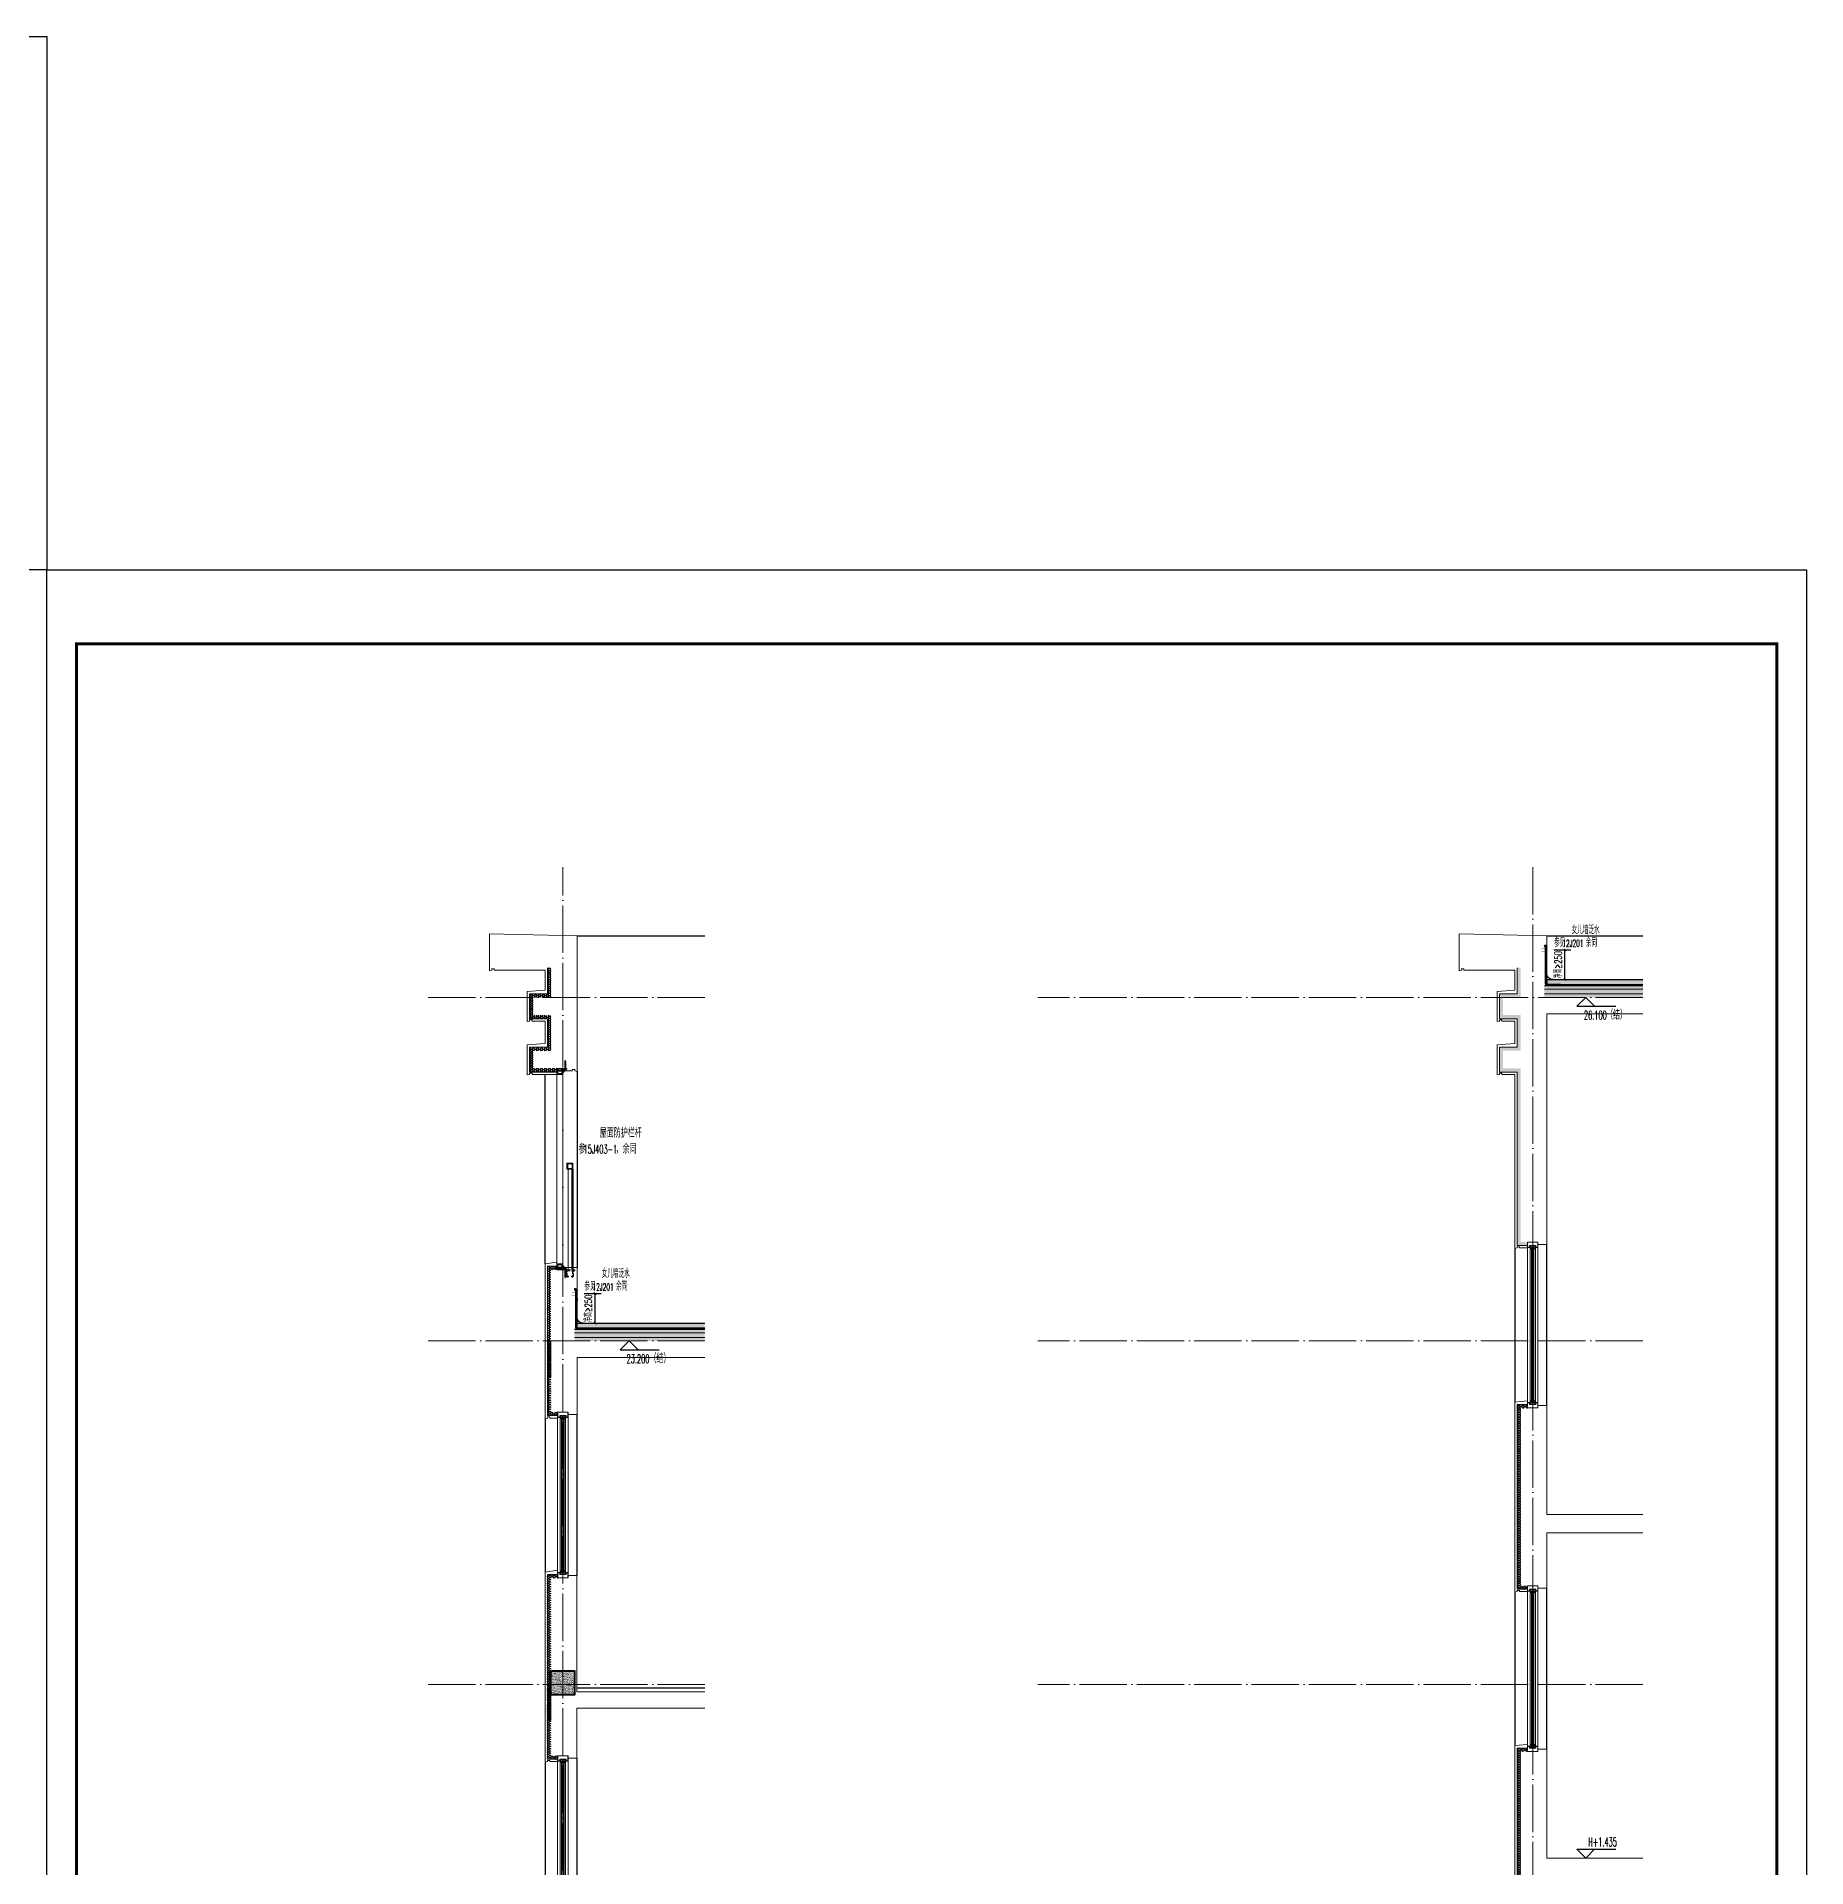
# Model space of a CAD drawing. Extents: x -518115 to 389031, y -209821 to 1628073.
# Drawn here: x 245743 to 260680, y -158385 to -142935 of the extents above; entities that cross this region are included whole.
import ezdxf
from ezdxf.xclip import XClip

# ---------------------------------------------------------------- set-up
doc = ezdxf.new("R2010")
doc.units = 0
doc.header["$LTSCALE"] = 1000
doc.header["$MEASUREMENT"] = 0
doc.header["$XCLIPFRAME"] = 0
doc.linetypes.add('DASH', pattern=[0.35, 0.25, -0.1])
doc.linetypes.add('DOTE', pattern=[2.42, 2, -0.2, 0.02, -0.2])
for name, color, linetype in [('3-屋面构造层', 157, 'Continuous'), ('DIM_ELEV', 3, 'Continuous'), ('DIM_IDEN', 67, 'Continuous'), ('PUB_TEXT', 4, 'Continuous'), ('Stair-栏杆', 142, 'Continuous'), ('SURFACE', 6, 'Continuous'), ('图框', 140, 'Continuous'), ('看线', 251, 'Continuous'), ('立面-看线', 251, 'Continuous')]:
    doc.layers.add(name, color=color, linetype=linetype)
for name, color, linetype, lineweight in [('DOTE', 19, 'DOTE', 9), ('PUB_HATCH', 8, 'Continuous', 9), ('S_WINDOW', 144, 'Continuous', 15), ('WALL', 9, 'Continuous', 40), ('内粉刷', 37, 'Continuous', 9), ('立面-栏杆', 105, 'Continuous', 15), ('立面-百叶', 36, 'Continuous', 9), ('细细', 250, 'Continuous', 0)]:
    doc.layers.add(name, color=color, linetype=linetype, lineweight=lineweight)
doc.layers.add('yichutu', color=7, linetype='Continuous', true_color=0xffffff, plot=False)
doc.styles.add('_TCH_DIM', font='SIMPLEX.shx', dxfattribs={"width": 0.7, "bigfont": 'GBCBIG.shx'})
doc.styles.add('_TCH_DIM_T3', font='SIMPLEX.shx', dxfattribs={"width": 0.494118, "bigfont": 'GBCBIG.shx'})
doc.dimstyles.new('_TCH_ARCH&&20', dxfattribs={"dimtxt": 59.5, "dimasz": 20, "dimexe": 50, "dimexo": 60, "dimgap": 25.25, "dimtad": 1, "dimdec": 0, "dimzin": 0, "dimdsep": 46, "dimtxsty": '_TCH_DIM_T3', "dimblk": 'ARCHTICK', "dimcen": 0.09, "dimclrt": 7, "dimazin": 2, "dimtfac": 1, "dimtdec": 0, "dimtix": 1, "dimtmove": 2, "dimatfit": 3, "dimfxl": 1, "dimtolj": 1, "dimtzin": 0, "dimarcsym": 0})
pattern_1 = [(0, (-811253.24, -385446.952), (16.66875, 9.623705), [11.1125, -22.225]), (120, (-811253.24, -385446.952), (-16.66874801, 9.62370845), [11.1125, -22.225]), (60, (-811253.24, -385446.952), (1.99e-06, 19.24741345), [-22.225, 11.1125])]
pattern_2 = [(315, (-218910.2607, -140541.0897), (-1.767766953, -1.767766953), []), (315, (-218909.0822, -140541.0897), (-1.767766953, -1.767766953), [])]
pattern_3 = [(315, (-218910.2607, -141979.3279), (-1.767766953, -1.767766953), []), (315, (-218909.0822, -141979.3279), (-1.767766953, -1.767766953), [])]

# ---------------------------------------------------------------- blocks, each defined once
blk = doc.blocks.new('GFDDDDRG')
at = {"layer": '图框'}
blk.add_lwpolyline([(923310, -107437), (923310, -159999), (893610, -159999), (893610, -107437)], close=True, dxfattribs=at)
blk.add_lwpolyline([(923310, -107437), (923310, -159999), (893610, -159999), (893610, -107437)], close=True, dxfattribs=at)
at = {"layer": '图框', "const_width": 50}
blk.add_lwpolyline([(894110, -159499), (922810, -159499), (922810, -108687), (894110, -108687)], close=True, dxfattribs=at)
blk = doc.blocks.new('yct-1051-594-26275-14850-25-1002.0')
at = {"layer": 'yichutu', "color": 7, "true_color": 0xffffff}
blk.add_lwpolyline([(0, 0), (0, 14850), (26275, 14850), (26275, 0)], close=True, dxfattribs=at)
blk = doc.blocks.new('A$C47771182')
at = {"layer": '立面-看线'}
h = blk.add_hatch(dxfattribs=at)
h.set_pattern_fill('HONEY', color=256, scale=7)
h.set_pattern_definition(pattern_1)
h.paths.add_polyline_path([(30, 0), (0, 0), (0, 900), (-55, 900), (-55, 930), (30, 930)])
h = blk.add_hatch(dxfattribs=at)
h.set_pattern_fill('HONEY', color=256, scale=7)
h.set_pattern_definition(pattern_1)
h.paths.add_polyline_path([(30, 0), (0, 0), (0, -600), (-55, -600), (-55, -630), (30, -630)])
blk = doc.blocks.new('zrszerf')
at = {"layer": '细细'}
h = blk.add_hatch(dxfattribs=at)
h.set_pattern_fill('金属', color=256, style=0)
h.set_pattern_definition(pattern_2)
h.paths.add_polyline_path([(257695, 608543), (257715, 608543), (257715, 608557), (257765, 608557), (257765, 608543), (257785, 608543), (257785, 608588), (257695, 608588)])
h.paths.add_polyline_path([(257713, 608559), (257713, 608545), (257697, 608545), (257697, 608586), (257783, 608586), (257783, 608545), (257767, 608545), (257767, 608559)], flags=16)
h = blk.add_hatch(dxfattribs=at)
h.set_pattern_fill('金属', color=256, style=0)
h.set_pattern_definition(pattern_2)
h.paths.add_polyline_path([(257762, 608555), (257762, 608530), (257750, 608530), (257750, 608540), (257729, 608540), (257729, 608530), (257717, 608530), (257717, 608555)])
h.paths.add_polyline_path([(257719, 608553), (257719, 608532), (257727, 608532), (257727, 608542), (257752, 608542), (257752, 608532), (257760, 608532), (257760, 608553)], flags=16)
h = blk.add_hatch(color=256, dxfattribs=at)
edge = h.paths.add_edge_path()
edge.add_line((257735, 608540), (257735, 608528))
edge.add_arc((257740, 608520), 9.44, 61.5175, 118.4825, ccw=False)
edge.add_line((257744, 608528), (257744, 608540))
edge.add_arc((257740, 608548), 9.44, 241.5175, 298.4825, ccw=False)
h = blk.add_hatch(dxfattribs=at)
h.set_pattern_fill('金属', color=256, style=0)
h.set_pattern_definition(pattern_3)
h.paths.add_polyline_path([(257695, 607233), (257715, 607233), (257715, 607220), (257765, 607220), (257765, 607233), (257785, 607233), (257785, 607188), (257695, 607188)])
h.paths.add_polyline_path([(257713, 607218), (257713, 607231), (257697, 607231), (257697, 607190), (257783, 607190), (257783, 607231), (257767, 607231), (257767, 607218)], flags=16)
h = blk.add_hatch(dxfattribs=at)
h.set_pattern_fill('金属', color=256, style=0)
h.set_pattern_definition(pattern_3)
h.paths.add_polyline_path([(257762, 607222), (257762, 607247), (257750, 607247), (257750, 607237), (257729, 607237), (257729, 607247), (257717, 607247), (257717, 607222)])
h.paths.add_polyline_path([(257719, 607224), (257719, 607245), (257727, 607245), (257727, 607235), (257752, 607235), (257752, 607245), (257760, 607245), (257760, 607224)], flags=16)
h = blk.add_hatch(color=256, dxfattribs=at)
edge = h.paths.add_edge_path()
edge.add_line((257735, 607237), (257735, 607249))
edge.add_arc((257740, 607257), 9.44, 241.5175, 298.4825)
edge.add_line((257744, 607249), (257744, 607237))
edge.add_arc((257740, 607229), 9.44, 61.5175, 118.4825)
at = {"layer": 'S_WINDOW'}
for p, q in [((257695, 607233), (257695, 608543)), ((257717, 607247), (257717, 608530)), ((257762, 607247), (257762, 608530)), ((257785, 607233), (257785, 608543))]:
    blk.add_line(p, q, dxfattribs=at)
for points in [[(257785, 608588), (257785, 608543), (257765, 608543), (257765, 608557), (257715, 608557), (257715, 608543), (257695, 608543), (257695, 608588)], [(257783, 608586), (257783, 608545), (257767, 608545), (257767, 608559), (257713, 608559), (257713, 608545), (257697, 608545), (257697, 608586)], [(257762, 608555), (257762, 608530), (257750, 608530), (257750, 608540), (257729, 608540), (257729, 608530), (257717, 608530), (257717, 608555)], [(257760, 608553), (257760, 608532), (257752, 608532), (257752, 608542), (257727, 608542), (257727, 608532), (257719, 608532), (257719, 608553)], [(257785, 607188), (257785, 607233), (257765, 607233), (257765, 607220), (257715, 607220), (257715, 607233), (257695, 607233), (257695, 607188)], [(257783, 607190), (257783, 607231), (257767, 607231), (257767, 607218), (257713, 607218), (257713, 607231), (257697, 607231), (257697, 607190)], [(257762, 607222), (257762, 607247), (257750, 607247), (257750, 607237), (257729, 607237), (257729, 607247), (257717, 607247), (257717, 607222)], [(257760, 607224), (257760, 607245), (257752, 607245), (257752, 607235), (257727, 607235), (257727, 607245), (257719, 607245), (257719, 607224)]]:
    blk.add_lwpolyline(points, close=True, dxfattribs=at)
at = {"layer": '细细'}
for points in [[(257729, 608530), (257729, 607247)], [(257735, 607249), (257735, 608540)], [(257744, 607249), (257744, 608540)], [(257750, 608530), (257750, 607247)]]:
    blk.add_lwpolyline(points, dxfattribs=at)
for points in [[(257735, 608540), (257735, 608528, -0.253805), (257744, 608528), (257744, 608540, -0.253805)], [(257735, 607237), (257735, 607249, 0.253805), (257744, 607249), (257744, 607237, 0.253805)]]:
    blk.add_lwpolyline(points, format="xyb", close=True, dxfattribs=at)
blk = doc.blocks.new('GDGDGRDDSF')
at = {"layer": '立面-看线'}
h = blk.add_hatch(dxfattribs=at)
h.set_pattern_fill('碎沙', color=256, scale=4)
h.set_pattern_definition([(37.5, (148811.253, -502733.035), (-0.32000626, 9.78826475), [0, -7.7216, 0, -8.636, 0, -8.255]), (7.5, (148811.253, -502733.035), (8.99046566, 14.33650201), [0, -4.1656, 0, -6.9596, 0, -2.667]), (327.5, (148805.004, -502733.035), (15.819847405, 0.02874369), [0, -2.54, 0, -9.144, 0, -11.938]), (317.5, (148805.004, -502733.035), (15.27112905, 4.45858647), [0, -1.27, 0, -5.9944, 0, -6.858])])
h.paths.add_polyline_path([(949864, -117371), (950064, -117371), (950064, -117171), (949864, -117171)])
at = {"layer": 'PUB_HATCH', "color": 215, "true_color": 0xa953a0}
blk.add_lwpolyline([(949919, -117916), (949834, -117916), (949834, -116356), (949919, -116356)], dxfattribs=at)
at = {"layer": 'WALL'}
blk.add_lwpolyline([(949864, -117171), (950064, -117171), (950064, -117371), (949864, -117371)], close=True, dxfattribs=at)
at = {"layer": '内粉刷'}
blk.add_line((949814, -117286), (949814, -117936), dxfattribs=at)
for points in [[(949814, -117286), (949814, -116336), (949919, -116321)], [(950009, -116366), (950084, -116366), (950084, -117346)], [(951163, -117346), (950084, -117346)], [(950009, -117906), (950084, -117906), (950084, -117486), (951163, -117486)], [(949854, -117936), (949854, -117926), (949834, -117926), (949834, -117936), (949814, -117941), (949814, -117936)], [(949854, -117936), (949919, -117936)]]:
    blk.add_lwpolyline(points, dxfattribs=at)
at = {"layer": '看线'}
for p, q in [((949814, -115036), (949814, -116336)), ((950084, -115006), (950084, -116366))]:
    blk.add_line(p, q, dxfattribs=at)
at = {"layer": '看线', "color": 32}
blk.add_lwpolyline([(951163, -117316), (950084, -117316)], dxfattribs=at)
blk.add_blockref('zrszerf', (692225, -723574))
at = {"xscale": -1}
blk.add_blockref('A$C47771182', (949864, -117286), dxfattribs=at)
blk = doc.blocks.new('_ArchTick')
at = {"color": 0, "linetype": 'ByBlock', "const_width": 0.4}
blk.add_lwpolyline([(-0.5, -0.5), (0.5, 0.5)], dxfattribs=at)
blk = doc.blocks.new('*D340')
at = {"layer": 'Defpoints', "color": 0, "transparency": 16777216}
for p in [(250305, -153543), (250457, -153543), (250305, -153793)]:
    blk.add_point(p, dxfattribs=at)
at = {"layer": 'DIM_IDEN', "color": 0, "lineweight": -2, "transparency": 16777216}
for p, q in [((250365, -153543), (250507, -153543)), ((250457, -153793), (250457, -153543)), ((250365, -153793), (250507, -153793))]:
    blk.add_line(p, q, dxfattribs=at)
at = {"layer": 'DIM_IDEN', "color": 0, "lineweight": -2, "transparency": 16777216, "xscale": 20, "yscale": 20, "zscale": 20}
for p, rotation in [((250457, -153543), 90), ((250457, -153793), 270)]:
    blk.add_blockref('_ArchTick', p, dxfattribs=dict(at, rotation=rotation))
at = {"layer": 'DIM_IDEN', "color": 7, "transparency": 16777216, "insert": (250400, -153668), "char_height": 59.5, "attachment_point": 5, "rotation": 90, "style": '_TCH_DIM_T3'}
blk.add_mtext('\\A1;{\\W0.70588;净高≥250}', dxfattribs=at)
blk = doc.blocks.new('A$C40486AD2')
at = {"layer": 'PUB_TEXT', "style": '_TCH_DIM'}
for s, height, width, p in [('女儿墙泛水', 67.5, 0.7, (255, 115)), ('参见', 67.5, 0.7, (108, 8)), ('12J201', 59.5, 0.494118, (177, 8)), ('，余同', 67.5, 0.7, (328, 8))]:
    blk.add_text(s, height=height, dxfattribs=dict(at, width=width)).set_placement(p)
blk = doc.blocks.new('FGHFG4334GDFGDFFGGGGGGDFG4G')
at = {"layer": 'SURFACE', "const_width": 2.25}
for points in [[(47, 0), (0, 0)], [(47, -28), (0, -28)]]:
    blk.add_lwpolyline(points, dxfattribs=at)
at = {"layer": 'SURFACE', "const_width": 1.5}
blk.add_lwpolyline([(47, 17, -1), (47, 5), (47, -7, -1), (47, -19), (47, -37), (53, -48), (53, -73)], format="xyb", dxfattribs=at)
blk = doc.blocks.new('FGDGDGD')
at = {"layer": '3-屋面构造层'}
h = blk.add_hatch(dxfattribs=at)
h.set_pattern_fill('隔热材料01', color=256, scale=7.692308, style=0)
h.set_pattern_definition([(270, (9.5186, 433.228), (3.846153863, -7e-16), [0.385980771, -3.460173092]), (270, (6.637, 433.228), (3.846153863, -7e-16), [0.385980771, -3.460173092]), (90, (8.5996, 430.618), (-3.846153863, 2e-16), [0.385980771, -3.460173092]), (90, (7.556, 430.618), (-3.846153863, 2e-16), [0.385980771, -3.460173092]), (180, (10.002, 430), (-5e-16, -3.846153863), [3.848019248, 0.001865385]), (135, (8.9282, 430.193), (2e-16, 3.846144175), [0.328307694, -5.110980792]), (116.56505, (12.5422, 430.4251), (8.6793e-06, 3.8461487416), [0.215769232, -8.384500037]), (116.56505, (8.696, 430.4251), (8.6793e-06, 3.8461487416), [0.215769232, -8.384500037]), (153.43495, (13.1603, 430), (-8.679e-06, 3.846148742), [0.431538463, -8.168730805]), (153.43495, (9.3142, 430), (-8.679e-06, 3.846148742), [0.431538463, -8.168730805]), (63.43495, (12.4457, 431.0041), (-8.6793e-06, 3.8461487416), [2.054923086, -6.545346183]), (63.43495, (8.5996, 431.0041), (-8.6793e-06, 3.8461487416), [2.054923086, -6.545346183]), (116.56505, (13.3647, 433.228), (8.6793e-06, 3.8461487416), [0.215769232, -8.384500037]), (116.56505, (9.5186, 433.228), (8.6793e-06, 3.8461487416), [0.215769232, -8.384500037]), (135, (9.422, 433.421), (2e-16, 3.846144175), [0.328307694, -5.110980792]), (153.43495, (13.036, 433.6532), (-8.679e-06, 3.846148742), [0.431538463, -8.168730805]), (153.43495, (9.19, 433.6532), (-8.679e-06, 3.846148742), [0.431538463, -8.168730805]), (45, (6.7336, 433.421), (2e-16, 3.846144175), [0.328307694, -5.110980792]), (63.43495, (10.4833, 433.228), (-8.6793e-06, 3.8461487416), [0.215769232, -8.384500037]), (63.43495, (6.6371, 433.228), (-8.6793e-06, 3.8461487416), [0.215769232, -8.384500037]), (26.56505, (10.812, 433.6532), (8.679e-06, 3.846148742), [0.431538463, -8.168730805]), (26.56505, (6.9658, 433.6532), (8.679e-06, 3.846148742), [0.431538463, -8.168730805]), (116.56505, (11.4023, 431.0041), (8.6793e-06, 3.8461487416), [2.054923086, -6.545346183]), (116.56505, (7.5561, 431.0041), (8.6793e-06, 3.8461487416), [2.054923086, -6.545346183]), (45, (7.2275, 430.193), (2e-16, 3.846144175), [0.328307694, -5.110980792]), (63.43495, (11.3058, 430.4251), (-8.6793e-06, 3.8461487416), [0.215769232, -8.384500037]), (63.43495, (7.4596, 430.4251), (-8.6793e-06, 3.8461487416), [0.215769232, -8.384500037]), (26.56505, (10.6877, 430), (8.679e-06, 3.846148742), [0.431538463, -8.168730805]), (26.56505, (6.8415, 430), (8.679e-06, 3.846148742), [0.431538463, -8.168730805])])
edge = h.paths.add_edge_path()
edge.add_arc((682181, 585366), 9.23, 450, 540, ccw=False)
edge.add_line((682181, 585375), (682192, 585375))
edge.add_line((682192, 585375), (682192, 585366))
edge.add_line((682192, 585366), (682172, 585366))
h = blk.add_hatch(dxfattribs=at)
h.set_pattern_fill('混凝土', color=256, scale=5, angle=-1.1458, style=0)
h.set_pattern_definition([(48.854237, (-82751.966, -43707.863), (35.7930991, -3.8540962), [3.75, -41.25]), (353.854237, (-82751.966, -43707.863), (-6.1841378, 37.7408106), [3, -33]), (99.305637, (-82748.983, -43708.185), (29.6089874, 33.886691), [3.1870095, -35.0571056]), (45.038437, (-82751.766, -43697.865), (53.1858973, -9.3413237), [5.625, -61.875]), (95.489837, (-82747.334, -43698.644), (47.6977146, 47.7616795), [4.7805144, -52.58565]), (350.038437, (-82751.766, -43697.865), (47.6976773, 47.7617167), [4.5, -49.5]), (19.854237, (-82746.817, -43700.465), (29.4368469, -20.7237073), [3.75, -41.25]), (324.854237, (-82746.817, -43700.465), (12.8883392, 36.0069862), [3, -33]), (70.305637, (-82744.364, -43702.192), (42.3251977, 15.2832459), [3.1870095, -35.0571056]), (36.3542372, (-82751.966, -43707.863), (0.9406985, 16.62920733), [0, -32.6, 0, -33.5, 0, -33.125]), (6.3542372, (-82751.966, -43707.863), (13.54517982, 19.45362572), [0, -19.1, 0, -31.85, 0, -12.625]), (326.3542372, (-82763.114, -43707.64), (26.66323482, -1.66123381), [0, -12.5, 0, -39, 0, -51.75]), (316.3542372, (-82768.113, -43707.54), (29.2535633, 4.4211788), [0, -16.25, 0, -25.9, 0, -36.75])])
h.paths.add_polyline_path([(674875, 585046), (674875, 585086), (682172, 585086), (682172, 585046)])
h = blk.add_hatch(dxfattribs=at)
h.set_pattern_fill('焦渣矿渣', color=256, scale=4, angle=-1.1458, style=0)
h.set_pattern_definition([(358.8542372, (-82751.966, -43697.863), (8.27546507, 13.69326162), [1.6, -14.4]), (298.8542372, (-82751.966, -43697.863), (15.99644496, -0.32013217), [1.6, -14.4]), (238.8542372, (-82750.366, -43697.895), (7.72097989, -14.0133938), [1.6, -14.4]), (268.8542372, (-82745.567, -43697.991), (15.83683295, -8.3183365), [2.4, -11.456]), (268.8542372, (-82743.967, -43698.023), (15.83683295, -8.3183365), [2.4, -11.456]), (268.8542372, (-82742.368, -43698.055), (15.83683295, -8.3183365), [2.4, -11.456])])
h.paths.add_polyline_path([(674875, 585006), (674875, 585036), (682192, 585036), (682192, 585006)])
h = blk.add_hatch(dxfattribs=at)
h.set_pattern_fill('加气混凝土', color=256, scale=5, style=0)
h.set_pattern_definition([(0, (-82734.266, -43726.163), (30, 60), [0, -60]), (0, (-82769.366, -43734.263), (30, 60), [0, -60]), (0, (-82749.866, -43734.863), (30, 60), [0, -60]), (0, (-82728.566, -43717.163), (30, 60), [0, -60]), (0, (-82753.466, -43737.863), (30, 60), [0, -60]), (0, (-82722.566, -43679.363), (30, 60), [0, -60]), (0, (-82740.866, -43684.163), (30, 60), [0, -60]), (0, (-82731.266, -43691.663), (30, 60), [0, -60]), (0, (-82780.166, -43692.863), (30, 60), [0, -60]), (0, (-82750.766, -43695.563), (30, 60), [0, -60]), (0, (-82762.166, -43710.863), (30, 60), [0, -60]), (0, (-82761.566, -43733.363), (30, 60), [0, -60]), (0, (-82739.066, -43735.763), (30, 60), [0, -60]), (0, (-82722.566, -43709.363), (30, 60), [0, -60]), (0, (-82778.666, -43718.663), (30, 60), [0, -60]), (0, (-82773.566, -43708.463), (30, 60), [0, -60]), (0, (-82750.166, -43712.663), (30, 60), [0, -60]), (0, (-82758.566, -43721.363), (30, 60), [0, -60]), (0, (-82763.366, -43701.563), (30, 60), [0, -60]), (0, (-82755.866, -43679.063), (30, 60), [0, -60]), (0, (-82776.266, -43731.263), (30, 60), [0, -60]), (0, (-82743.266, -43691.363), (30, 60), [0, -60]), (0, (-82771.166, -43690.463), (30, 60), [0, -60]), (0, (-82775.966, -43682.663), (30, 60), [0, -60]), (130.601294, (-82726.2516, -43698.149), (-149.999998343, 180.000000787), [2.6341554, -1103.7111]), (18.4349488, (-82730.537, -43697.006), (149.99999945, 59.99999956), [2.710524, -376.76279]), (90, (-82730.537, -43699.578), (30, 60), [2.5714284, -117.428565]), (161.565051, (-82727.966, -43700.435), (-150.000000755, 59.99999553), [2.710524, -376.76279]), (53.1301023, (-82727.966, -43700.435), (30.00000006, 59.99999997), [2.857143, -297.14285]), (135, (-82725.68, -43731.006), (-30.00000363, 59.99999594), [2.424366, -167.28126]), (45, (-82729.109, -43731.006), (29.9999998, 59.99999976), [2.424366, -167.28126]), (135, (-82727.394, -43732.72), (-30.00000363, 59.99999594), [2.424366, -167.28126]), (45, (-82727.394, -43732.72), (29.9999998, 59.99999976), [2.424366, -167.28126]), (116.565051, (-82754.537, -43690.72), (-5.2e-06, 119.9999967), [3.1943826, -63.88765]), (180, (-82755.966, -43687.863), (-30, 60), [3.4285716, -56.571425]), (63.434949, (-82760.823, -43690.72), (3e-07, 119.9999994), [3.1943826, -63.88765]), (116.565051, (-82759.394, -43693.58), (-5.2e-06, 119.9999967), [3.1943826, -63.88765]), (0, (-82759.394, -43693.58), (30, 60), [3.4285716, -56.571425]), (63.434949, (-82755.966, -43693.58), (3e-07, 119.9999994), [3.1943826, -63.88765]), (107.102728, (-82731.9658, -43711.0063), (-89.999996559, 300.000000484), [3.8861346, -1628.29025]), (143.972626, (-82733.1087, -43707.292), (-569.999992774, 419.999999525), [3.8861346, -812.202]), (180, (-82736.25, -43705.006), (-30, 60), [3.7142856, -56.28571]), (36.0273733, (-82743.1087, -43707.292), (569.999995788, 419.999995472), [3.8861346, -812.202]), (71.5650511, (-82744.252, -43710.721), (90.00000046, 299.99999948), [3.6140316, -375.85928]), (107.102728, (-82743.1087, -43714.4348), (-89.999996559, 300.000000484), [3.8861346, -1628.29025]), (143.972626, (-82739.966, -43716.7206), (-569.999992774, 419.999999525), [3.8861346, -812.202]), (0, (-82739.966, -43716.72), (30, 60), [3.7142856, -56.28571]), (36.0273733, (-82736.2516, -43716.7206), (569.999995788, 419.999995472), [3.8861346, -812.202]), (71.5650511, (-82733.109, -43714.435), (90.00000046, 299.99999948), [3.6140316, -375.85928]), (150.255118, (-82731.3944, -43683.006), (-90.000000213, 59.999999257), [2.303502, -481.43196]), (90, (-82733.394, -43684.15), (30, 60), [2.2857144, -117.714275]), (29.7448813, (-82733.3944, -43684.149), (90.000000053, 59.99999972), [2.303502, -481.43196]), (116.565051, (-82745.394, -43725.58), (-5.2e-06, 119.9999967), [3.1943826, -63.88765]), (168.690067, (-82746.823, -43722.7206), (-270.0000002, 59.999998494), [2.9137254, -608.96855]), (41.1859251, (-82751.9658, -43724.149), (749.999995456, 659.999994229), [3.0371844, -1272.5802]), (90, (-82751.966, -43727.006), (30, 60), [2.857143, -117.14285]), (138.814074, (-82749.68, -43729.0063), (-749.999986669, 660.000004204), [3.0371844, -1272.5802]), (16.6992442, (-82749.68, -43729.0063), (989.999992552, 299.999996858), [2.982945, -1249.85375]), (60.9453959, (-82746.823, -43728.149), (29.99999992, 59.999999469), [2.9416086, -1232.53395]), (109.983106, (-82770.5373, -43700.4348), (-150.000000565, 419.9999988885), [3.3442002, -1401.21975]), (155.556045, (-82771.68, -43697.292), (-390.0000014866, 179.99999626), [3.4522986, -1446.51315]), (24.4439547, (-82777.9658, -43697.292), (390.0000001945, 179.999999134), [3.4522986, -1446.51315]), (70.0168934, (-82779.1087, -43700.4348), (150.000000452, 419.999998958), [3.3442002, -1401.21975]), (109.983106, (-82777.9658, -43703.5777), (-150.000000565, 419.9999988885), [3.3442002, -1401.21975]), (160.016893, (-82774.823, -43704.7206), (-150.000000088, 59.999997267), [3.3442002, -698.93775]), (19.9831065, (-82774.823, -43704.7206), (149.999999176, 59.999999905), [3.3442002, -698.93775]), (70.0168934, (-82771.68, -43703.5777), (150.000000452, 419.999998958), [3.3442002, -1401.21975]), (122.005383, (-82748.2516, -43705.8634), (-30.000004026, 59.999996937), [2.6954232, -563.3434]), (18.4349488, (-82752.252, -43704.435), (149.99999945, 59.99999956), [2.710524, -376.76279]), (90, (-82752.252, -43707.006), (30, 60), [2.5714284, -117.428565]), (161.565051, (-82749.68, -43707.863), (-150.000000755, 59.99999553), [2.710524, -376.76279]), (54.4623222, (-82749.68, -43707.8634), (209.999999696, 299.99999955), [2.457807, -1029.82115]), (116.565051, (-82765.68, -43720.435), (-5.2e-06, 119.9999967), [3.1943826, -63.88765]), (180, (-82767.11, -43717.58), (-30, 60), [3.142857, -56.85714]), (59.0362434, (-82771.966, -43720.435), (30.000000098, 59.99999971), [3.3319728, -696.3822]), (120.963756, (-82770.2516, -43723.292), (-30.0000041, 59.999997245), [3.3319728, -696.3822]), (0, (-82770.25, -43723.29), (30, 60), [3.142857, -56.85714]), (63.434949, (-82767.11, -43723.29), (3e-07, 119.9999994), [3.1943826, -63.88765])])
h.paths.add_polyline_path([(682192, 584936), (674875, 584936), (674875, 584966), (682192, 584966)])
h = blk.add_hatch(dxfattribs=at)
h.set_pattern_fill('隔热材料03', color=256, scale=12.5, style=0)
h.set_pattern_definition([(113.578, (-500407.8114, 374696.8656), (-0.0086926214, 6.2699620763), [1.075, -0.5693125, 2.8375, -0.5693125, 1.075, -0.6825]), (66.42, (-500406.1744, 374696.8656), (2.727787851, 6.0425e-05), [1.075, -0.5693125, 2.840375, -0.5693125, 1.075, -0.6825]), (180, (-500406.1744, 374696.8656), (0, 6.25), [1.636625, -1.0910625]), (180, (-500407.538, 374702.4906), (0, 6.25), [1.636625, -1.0910625]), (90, (-500405.7427, 374697.8548), (2.72775, 2e-16), [0.52175, -5.72825]), (90, (-500407.1066, 374700.9798), (2.72775, 2e-16), [0.52175, -5.72825]), (90, (-500408.2427, 374697.8548), (2.72775, 2e-16), [0.52175, -5.72825]), (90, (-500409.6066, 374700.9798), (2.72775, 2e-16), [0.52175, -5.72825])])
edge = h.paths.add_edge_path()
edge.add_line((682178, 585086), (682178, 585050))
edge.add_arc((682172, 585050), 6.25, 270, 360, ccw=False)
edge.add_line((682172, 585044), (682172, 585086))
edge.add_line((682172, 585086), (682178, 585086))
at = {"layer": '立面-看线'}
h = blk.add_hatch(dxfattribs=at)
h.set_pattern_fill('HONEY', color=256, scale=7)
h.set_pattern_definition([(0, (-799653.24, -415240.13), (16.66875, 9.623705), [11.1125, -22.225]), (120, (-799653.24, -415240.13), (-16.66874801, 9.62370845), [11.1125, -22.225]), (60, (-799653.24, -415240.13), (1.99e-06, 19.24741345), [-22.225, 11.1125])])
h.paths.add_polyline_path([(682192, 584966), (674875, 584966), (674875, 585006), (682192, 585006)])
at = {"layer": '3-屋面构造层'}
for p, q in [((682178, 585086), (674875, 585086)), ((682172, 585046), (674875, 585046)), ((682192, 585036), (674875, 585036)), ((682172, 585086), (682172, 585044))]:
    blk.add_line(p, q, dxfattribs=at)
at = {"layer": '3-屋面构造层', "color": 251, "linetype": 'DASH', "ltscale": 0.05, "true_color": 0x636466, "const_width": 2.5}
for points in [[(682057, 585043), (682172, 585043, 0.414214), (682179, 585050), (682179, 585366)], [(682057, 585039), (682172, 585039, 0.414214), (682183, 585050), (682183, 585366)]]:
    blk.add_lwpolyline(points, format="xyb", dxfattribs=at)
at = {"layer": '3-屋面构造层', "color": 251, "true_color": 0x636466}
for points in [[(682057, 585041), (682172, 585041, 0.414214), (682180, 585050), (682180, 585366)], [(682057, 585044), (682172, 585044, 0.414214), (682178, 585050), (682178, 585366)], [(682057, 585040), (682172, 585040, 0.414214), (682182, 585050), (682182, 585366), (682184, 585366), (682184, 585050, -0.414214), (682172, 585038), (682057, 585038)]]:
    blk.add_lwpolyline(points, format="xyb", dxfattribs=at)
at = {"layer": '3-屋面构造层', "ltscale": 0.8}
blk.add_lwpolyline([(682172, 585366, -0.414214), (682181, 585375), (682192, 585375), (682192, 585366), (682172, 585366)], format="xyb", dxfattribs=at)
at = {"layer": '3-屋面构造层', "color": 251, "linetype": 'DASH', "ltscale": 0.05, "true_color": 0x636466, "const_width": 2.5}
for points in [[(682043, 585039), (674875, 585039)], [(682057, 585043), (682043, 585039)]]:
    blk.add_lwpolyline(points, dxfattribs=at)
at = {"layer": '3-屋面构造层', "color": 251, "true_color": 0x636466}
for points in [[(682043, 585040), (674875, 585040)], [(674875, 585038), (682043, 585038)], [(682056, 585044), (682042, 585040)], [(682043, 585038), (682057, 585042)]]:
    blk.add_lwpolyline(points, dxfattribs=at)
at = {"layer": '3-屋面构造层'}
blk.add_arc((682122, 585136), 50, 270, 360, dxfattribs=at)
at = {"layer": 'PUB_HATCH', "color": 215, "true_color": 0xa953a0}
for p, q in [((682192, 585006), (674875, 585006)), ((682192, 584966), (674875, 584966))]:
    blk.add_line(p, q, dxfattribs=at)
at = {"layer": '3-屋面构造层', "color": 1, "xscale": -1}
blk.add_blockref('FGHFG4334GDFGDFFGGGGGGDFG4G', (682218, 585349), dxfattribs=at)
blk = doc.blocks.new('*D341')
at = {"layer": 'Defpoints', "color": 0, "transparency": 16777216}
for p in [(258490, -150643), (258643, -150643), (258490, -150893)]:
    blk.add_point(p, dxfattribs=at)
at = {"layer": 'DIM_IDEN', "color": 0, "lineweight": -2, "transparency": 16777216}
for p, q in [((258550, -150643), (258693, -150643)), ((258643, -150893), (258643, -150643)), ((258550, -150893), (258693, -150893))]:
    blk.add_line(p, q, dxfattribs=at)
at = {"layer": 'DIM_IDEN', "color": 0, "lineweight": -2, "transparency": 16777216, "xscale": 20, "yscale": 20, "zscale": 20}
for p, rotation in [((258643, -150643), 90), ((258643, -150893), 270)]:
    blk.add_blockref('_ArchTick', p, dxfattribs=dict(at, rotation=rotation))
at = {"layer": 'DIM_IDEN', "color": 7, "transparency": 16777216, "insert": (258586, -150768), "char_height": 59.5, "attachment_point": 5, "rotation": 90, "style": '_TCH_DIM_T3'}
blk.add_mtext('\\A1;{\\W0.70588;净高≥250}', dxfattribs=at)
blk = doc.blocks.new('A$C05102146')
at = {"layer": 'PUB_TEXT', "style": '_TCH_DIM'}
for s, height, width, p in [('参', 84.4, 0.7, (47, 81)), ('15J403-1', 74.4, 0.494118, (90, 81)), ('屋面防护栏杆', 84.4, 0.7, (227, 216)), ('，余同', 84.4, 0.7, (360, 81))]:
    blk.add_text(s, height=height, dxfattribs=dict(at, width=width)).set_placement(p)
blk = doc.blocks.new('FGHFGFD')
at = {"layer": '立面-栏杆'}
for p, q in [((542634, 108636), (542634, 109486)), ((542664, 109486), (542664, 108636))]:
    blk.add_line(p, q, dxfattribs=at)
at = {"layer": '立面-栏杆', "linetype": 'DASH', "ltscale": 0.1}
for p, q in [((542689, 108636), (542609, 108636)), ((542609, 108636), (542609, 108629)), ((542609, 108629), (542619, 108629)), ((542619, 108629), (542619, 108585)), ((542626, 108629), (542671, 108629)), ((542626, 108585), (542626, 108629)), ((542671, 108629), (542671, 108585)), ((542678, 108629), (542689, 108629)), ((542678, 108585), (542678, 108629)), ((542689, 108629), (542689, 108636)), ((542634, 108583), (542628, 108583)), ((542628, 108576), (542634, 108576)), ((542636, 108579), (542636, 108581)), ((542661, 108581), (542661, 108579)), ((542669, 108583), (542664, 108583)), ((542664, 108576), (542669, 108576))]:
    blk.add_line(p, q, dxfattribs=at)
at = {"layer": '立面-栏杆'}
for points in [[(542674, 109536), (542624, 109536), (542624, 109486), (542674, 109486)], [(542668, 109530), (542630, 109530), (542630, 109492), (542668, 109492)]]:
    blk.add_lwpolyline(points, close=True, dxfattribs=at)
at = {"layer": '立面-栏杆', "linetype": 'DASH', "ltscale": 0.1}
for centre, major_axis, start_param, end_param in [((542628, 108585), (6.36, 6.36), 2.356194, 3.926991), ((542628, 108585), (1.27, 1.27), 2.356194, 3.926991), ((542634, 108581), (1.91, 1.91), 5.497787, 7.068583), ((542634, 108579), (1.91, 1.91), 3.926991, 5.497787), ((542664, 108581), (1.91, 1.91), 0.785398, 2.356194), ((542666, 108581), (3.53, 3.53), 2.748894, 3.534292), ((542669, 108585), (-6.36, 6.36), 2.356194, 3.926991), ((542669, 108585), (-1.27, 1.27), 2.356194, 3.926991)]:
    blk.add_ellipse(centre, major_axis=major_axis, ratio=1, start_param=start_param, end_param=end_param, dxfattribs=at)
blk = doc.blocks.new('GDGDFDSFDG')
at = {"layer": '立面-百叶'}
for p, q in [((542909, 110318), (542905, 110318)), ((542909, 110318), (542909, 110313)), ((542955, 110318), (542920, 110318)), ((542962, 110336), (542996, 110336)), ((542968, 110330), (542968, 110304)), ((542968, 110330), (542996, 110330)), ((542977, 110318), (542968, 110318)), ((542977, 110312), (542977, 110318)), ((542978, 110393), (542982, 110406)), ((542978, 110336), (542978, 110393)), ((542979, 110326), (542979, 110322)), ((542979, 110326), (542985, 110326)), ((542982, 110406), (542986, 110393)), ((542985, 110326), (542985, 110322)), ((542986, 110336), (542986, 110393)), ((542996, 110330), (542996, 110336)), ((542909, 110313), (542905, 110313)), ((542912, 108686), (542912, 110286)), ((542955, 110312), (542920, 110312)), ((542962, 108686), (542962, 110286)), ((542977, 110312), (542968, 110312)), ((542909, 108659), (542905, 108659)), ((542909, 108654), (542905, 108654)), ((542909, 108654), (542909, 108659)), ((542955, 108660), (542920, 108660)), ((542955, 108654), (542920, 108654)), ((542962, 108636), (542996, 108636)), ((542968, 108642), (542968, 108668)), ((542977, 108660), (542968, 108660)), ((542977, 108654), (542968, 108654)), ((542968, 108642), (542996, 108642)), ((542977, 108660), (542977, 108654)), ((542978, 108636), (542978, 108579)), ((542979, 108646), (542979, 108651)), ((542979, 108646), (542985, 108646)), ((542985, 108646), (542985, 108651)), ((542986, 108636), (542986, 108579)), ((542996, 108642), (542996, 108636)), ((542978, 108579), (542982, 108566)), ((542982, 108566), (542986, 108579))]:
    blk.add_line(p, q, dxfattribs=at)
at = {"layer": '立面-百叶', "elevation": 0}
for points in [[(542912, 110336), (542912, 110286), (542962, 110286), (542962, 110336)], [(542920, 110329), (542920, 110294), (542955, 110294), (542955, 110329)]]:
    blk.add_lwpolyline(points, close=True, dxfattribs=at)
blk.add_lwpolyline([(542968, 110322), (542973, 110322), (542973, 110309), (542968, 110309)], dxfattribs=at)
at = {"layer": '立面-百叶'}
for points in [[(542912, 108636), (542912, 108686), (542962, 108686), (542962, 108636)], [(542920, 108644), (542920, 108679), (542955, 108679), (542955, 108644)]]:
    blk.add_lwpolyline(points, close=True, dxfattribs=at)
blk.add_lwpolyline([(542968, 108651), (542973, 108651), (542973, 108664), (542968, 108664)], dxfattribs=at)
for centre, radius, start, end in [((542913, 110316), 8.77, 100.1805, 164.9513), ((542982, 110332), 10.4, 190.1805, 254.9513), ((542982, 110332), 10.4, 285.0487, 349.8195), ((542913, 110316), 8.77, 195.0487, 259.8195), ((542959, 110308), 9.94, 287.5787, 338.7505), ((542913, 108657), 8.77, 100.1805, 164.9513), ((542913, 108657), 8.77, 195.0487, 259.8195), ((542959, 108664), 9.94, 21.2495, 72.4213), ((542982, 108640), 10.4, 105.0487, 169.8195), ((542982, 108640), 10.4, 10.1805, 74.9513)]:
    blk.add_arc(centre, radius, start, end, dxfattribs=at)
blk = doc.blocks.new('VDVDXAXFSFFX')
at = {"layer": 'PUB_HATCH'}
h = blk.add_hatch(dxfattribs=at)
h.set_pattern_fill('DOTS', color=251, scale=2, style=0)
h.set_pattern_definition([(0, (924712.4965, -148185.593), (1.5875, 3.175), [0, -3.175])])
h.paths.add_polyline_path([(924682, -148186), (924712, -148186), (924712, -147936), (924712, -147886), (924712, -147886), (924712, -147886), (924682, -147886)])
at = {"layer": 'PUB_HATCH', "color": 5}
blk.add_lwpolyline([(924712, -147886), (924682, -147886), (924682, -148186), (924712, -148186)], close=True, dxfattribs=at)

msp = doc.modelspace()

# ---------------------------------------------------------------- hatches: boundary and pattern name
at = {"layer": 'Stair-栏杆'}
h = msp.add_hatch(dxfattribs=at)
h.set_pattern_fill('水域', color=5, scale=5)
h.set_pattern_definition([(0, (-292404.287, -261979.151), (0, 10.23622015), [1.2795276, -8.956693]), (26.5650512, (-292403.007, -261979.151), (10.236220737, 9.4e-08), [1.4305551, -21.458329]), (333.4349488, (-292395.33, -261978.5112), (10.23622078, -4e-09), [1.4305551, -21.458329]), (45, (-292401.7275, -261978.511), (0, 10.2362206), [1.80952525, -12.666676]), (135, (-292395.33, -261978.511), (-10.2362206, 1e-15), [1.80952525, -12.666676]), (26.5650512, (-292400.448, -261977.2317), (10.236220737, 9.4e-08), [1.4305551, -21.458329]), (333.4349488, (-292397.889, -261976.592), (10.23622078, -4e-09), [1.4305551, -21.458329]), (0, (-292399.168, -261976.592), (0, 10.23622015), [1.2795276, -8.956693])])
h.paths.add_polyline_path([(250259.6, -152493), (250259.6, -153343), (250269.6, -153343), (250269.6, -152493)])
at = {"layer": '立面-看线'}
h = msp.add_hatch(dxfattribs=at)
h.set_pattern_fill('HONEY', color=256, scale=7)
h.set_pattern_definition([(0, (-560968.63, -539439.968), (16.66875, 9.623705), [11.1125, -22.225]), (120, (-560968.63, -539439.968), (-16.66874801, 9.62370845), [11.1125, -22.225]), (60, (-560968.63, -539439.968), (1.99e-06, 19.24741345), [-22.225, 11.1125])])
h.paths.add_polyline_path([(250134.6, -151673), (250134.6, -151643), (249934.6, -151643), (249934.6, -151493), (250084.6, -151493), (250084.6, -151193), (249934.6, -151193), (249934.6, -151043), (250084.6, -151043), (250084.6, -150793), (250054.6, -150793), (250054.6, -151013), (249904.6, -151013), (249904.6, -151223), (250054.6, -151223), (250054.6, -151463), (249904.6, -151463), (249904.6, -151673)])
h = msp.add_hatch(dxfattribs=at)
h.set_pattern_fill('HONEY', color=256, scale=7)
h.set_pattern_definition([(0, (-552782.9, -539439.968), (16.66875, 9.623705), [11.1125, -22.225]), (120, (-552782.9, -539439.968), (-16.66874801, 9.62370845), [11.1125, -22.225]), (60, (-552782.9, -539439.968), (1.99e-06, 19.24741345), [-22.225, 11.1125])])
h.paths.add_polyline_path([(258270.3, -151643), (258120.3, -151643), (258120.3, -151493), (258270.3, -151493), (258270.3, -151193), (258120.3, -151193), (258120.3, -151043), (258270.3, -151043), (258270.3, -150793), (258240.3, -150793), (258240.3, -151013), (258090.3, -151013), (258090.3, -151223), (258240.3, -151223), (258240.3, -151463), (258090.3, -151463), (258090.3, -151673), (258240.3, -151673), (258240.3, -153138), (258325.3, -153138), (258325.3, -153108), (258270.3, -153108)])
h = msp.add_hatch(dxfattribs=at)
h.set_pattern_fill('HONEY', color=256, scale=7)
h.set_pattern_definition([(0, (-1494944.218, -422403.902), (16.66875, 9.623705), [11.1125, -22.225]), (120, (-1494944.218, -422403.902), (-16.66874801, 9.62370845), [11.1125, -22.225]), (60, (-1494944.218, -422403.902), (1.99e-06, 19.24741345), [-22.225, 11.1125])])
h.paths.add_polyline_path([(250054.6, -153943), (250084.6, -153943), (250084.6, -153343), (250134.6, -153343), (250134.6, -153313), (250054.6, -153313)])
h = msp.add_hatch(dxfattribs=at)
h.set_pattern_fill('HONEY', color=256, scale=7)
h.set_pattern_definition([(0, (-1511033.181, -435483.028), (16.66875, 9.623705), [11.1125, -22.225]), (120, (-1511033.181, -435483.028), (-16.66874801, 9.62370845), [11.1125, -22.225]), (60, (-1511033.181, -435483.028), (1.99e-06, 19.24741345), [-22.225, 11.1125])])
h.paths.add_polyline_path([(250084.6, -153943), (250054.6, -153943), (250054.6, -154573), (250139.6, -154573), (250139.6, -154543), (250084.6, -154543)])
h = msp.add_hatch(dxfattribs=at)
h.set_pattern_fill('HONEY', color=256, scale=7)
h.set_pattern_definition([(0, (-552782.979, -540839.948), (16.66875, 9.623705), [11.1125, -22.225]), (120, (-552782.979, -540839.948), (-16.66874801, 9.62370845), [11.1125, -22.225]), (60, (-552782.979, -540839.948), (1.99e-06, 19.24741345), [-22.225, 11.1125])])
h.paths.add_polyline_path([(258240.3, -155393), (258270.3, -155393), (258270.3, -154508), (258325.3, -154508), (258325.3, -154478), (258240.3, -154478)])
h = msp.add_hatch(dxfattribs=at)
h.set_pattern_fill('HONEY', color=256, scale=7)
h.set_pattern_definition([(0, (-552782.956, -540839.946), (16.66875, 9.623705), [11.1125, -22.225]), (120, (-552782.956, -540839.946), (-16.66874801, 9.62370845), [11.1125, -22.225]), (60, (-552782.956, -540839.946), (1.99e-06, 19.24741345), [-22.225, 11.1125])])
h.paths.add_polyline_path([(258240.3, -155393), (258270.3, -155393), (258270.3, -156008), (258325.3, -156008), (258325.3, -156038), (258240.3, -156038)])
h = msp.add_hatch(dxfattribs=at)
h.set_pattern_fill('HONEY', color=256, scale=7)
h.set_pattern_definition([(0, (-552782.979, -543754.948), (16.66875, 9.623705), [11.1125, -22.225]), (120, (-552782.979, -543754.948), (-16.66874801, 9.62370845), [11.1125, -22.225]), (60, (-552782.979, -543754.948), (1.99e-06, 19.24741345), [-22.225, 11.1125])])
h.paths.add_polyline_path([(258240.3, -158308), (258270.3, -158308), (258270.3, -157408), (258325.3, -157408), (258325.3, -157378), (258240.3, -157378)])
h = msp.add_hatch(dxfattribs=at)
h.set_pattern_fill('HONEY', color=256, scale=7)
h.set_pattern_definition([(0, (-552782.956, -543754.946), (16.66875, 9.623705), [11.1125, -22.225]), (120, (-552782.956, -543754.946), (-16.66874801, 9.62370845), [11.1125, -22.225]), (60, (-552782.956, -543754.946), (1.99e-06, 19.24741345), [-22.225, 11.1125])])
h.paths.add_polyline_path([(258240.3, -158308), (258270.3, -158308), (258270.3, -158908), (258325.3, -158908), (258325.3, -158938), (258240.3, -158938)])

# ---------------------------------------------------------------- linework, layer by layer
at = {"layer": 'DIM_ELEV', "color": 3}
for p, q in [((258817.8, -151043), (258742.8, -151118)), ((258817.8, -151043), (258892.8, -151118)), ((258742.8, -151118), (259070.8, -151118)), ((250744.3, -153943), (250669.3, -154018)), ((250669.3, -154018), (250997.3, -154018)), ((250744.3, -153943), (250819.3, -154018))]:
    msp.add_line(p, q, dxfattribs=at)
at = {"layer": 'DIM_ELEV', "color": 6}
for p, q in [((258817.8, -158308), (258742.8, -158233)), ((258742.8, -158233), (259070.8, -158233)), ((258817.8, -158308), (258892.8, -158233))]:
    msp.add_line(p, q, dxfattribs=at)
at = {"layer": 'DOTE', "linetype": 'DOTE', "ltscale": 0.2}
for p, q in [((250184.6, -169543), (250184.6, -149943)), ((258370.3, -149943), (258370.3, -169543)), ((251383.1, -151043), (249014.4, -151043)), ((259300.5, -151043), (254193.3, -151043)), ((251383.1, -153943), (249014.4, -153943)), ((259300.5, -153943), (254193.3, -153943)), ((251383.1, -156843), (249014.4, -156843)), ((259300.5, -156843), (254193.3, -156843))]:
    msp.add_line(p, q, dxfattribs=at)
at = {"layer": 'PUB_HATCH', "color": 215, "true_color": 0xa953a0}
for points in [[(250054.6, -150793), (250054.6, -151013), (249904.6, -151013), (249904.6, -151223), (250054.6, -151223), (250054.6, -151463), (249904.6, -151463), (249904.6, -151673), (250134.6, -151673)], [(258240.3, -150793), (258240.3, -151013), (258090.3, -151013), (258090.3, -151223), (258240.3, -151223), (258240.3, -151463), (258090.3, -151463), (258090.3, -151673), (258240.3, -151673), (258240.3, -153138), (258325.3, -153138)], [(250054.6, -153943), (250054.6, -153313), (250134.6, -153313)], [(250054.6, -153943), (250054.6, -154573), (250139.6, -154573)], [(258325.3, -154478), (258240.3, -154478), (258240.3, -156038), (258325.3, -156038)], [(258325.3, -157378), (258240.3, -157378), (258240.3, -158938), (258325.3, -158938)]]:
    msp.add_lwpolyline(points, dxfattribs=at)
at = {"layer": 'Stair-栏杆', "color": 5}
msp.add_lwpolyline([(250269.6, -152493), (250269.6, -152493), (250269.6, -153343), (250269.6, -153343)], close=True, dxfattribs=at)
at = {"layer": '内粉刷'}
for p, q in [((249924.6, -151693), (250134.6, -151693)), ((259300.5, -155408), (258490.3, -155408)), ((258490.3, -155563), (259300.5, -155563)), ((259300.5, -158308), (258490.3, -158308))]:
    msp.add_line(p, q, dxfattribs=at)
for points in [[(250304.6, -151663), (250304.6, -151663), (250304.6, -150523), (249564.6, -150508), (249564.6, -150813)], [(257750.3, -150813), (257750.3, -150508), (258490.3, -150523), (258490.3, -150893)], [(249604.6, -150813), (249604.6, -150803), (249584.6, -150803), (249584.6, -150813), (249564.6, -150818), (249564.6, -150813)], [(249584.6, -150813), (249584.6, -150813)], [(249604.6, -150813), (250034.6, -150813), (250034.6, -150983), (249884.6, -150993), (249884.6, -151243)], [(257790.3, -150813), (257790.3, -150803), (257770.3, -150803), (257770.3, -150813), (257750.3, -150818), (257750.3, -150813)], [(258220.3, -150813), (257790.3, -150813)], [(258220.3, -150813), (258220.3, -150983), (258070.3, -150993), (258070.3, -151243)], [(249924.6, -151243), (249924.6, -151233), (249904.6, -151233), (249904.6, -151243), (249884.6, -151248), (249884.6, -151243)], [(249924.6, -151243), (250034.6, -151243), (250034.6, -151433), (249884.6, -151443), (249884.6, -151693)], [(249904.6, -151243), (249904.6, -151243)], [(258110.3, -151243), (258110.3, -151233), (258090.3, -151233), (258090.3, -151243), (258070.3, -151248), (258070.3, -151243)], [(258110.3, -151243), (258220.3, -151243), (258220.3, -151433), (258070.3, -151443), (258070.3, -151693)], [(258090.3, -151243), (258090.3, -151243)], [(258415.3, -153128), (258490.3, -153128), (258490.3, -151183), (259300.5, -151183)], [(249924.6, -151693), (249924.6, -151683), (249904.6, -151683), (249904.6, -151693), (249884.6, -151698), (249884.6, -151693)], [(249904.6, -151693), (249904.6, -151693)], [(250184.6, -151663), (250264.6, -151663)], [(250264.6, -151663), (250264.6, -151653), (250284.6, -151653), (250284.6, -151663), (250304.6, -151668), (250304.6, -151663)], [(250284.5, -151663), (250284.6, -151663)], [(258110.3, -151693), (258110.3, -151683), (258090.3, -151683), (258090.3, -151693), (258070.3, -151698), (258070.3, -151693)], [(258090.3, -151693), (258090.3, -151693)], [(258110.3, -151693), (258220.3, -151693), (258220.3, -153158)], [(258260.3, -153158), (258260.3, -153148), (258240.3, -153148), (258240.3, -153158), (258220.3, -153163), (258220.3, -153158)], [(258260.3, -153158), (258325.3, -153158)], [(250034.6, -153943), (250034.6, -153293), (250134.6, -153278)], [(250304.6, -153793), (250304.6, -153323), (250184.6, -153323)], [(250034.6, -153943), (250034.6, -154593)], [(250229.6, -154563), (250304.6, -154563), (250304.6, -154083), (251383.1, -154083)], [(258325.3, -154448), (258220.3, -154458), (258220.3, -156058)], [(258415.3, -154488), (258490.3, -154488), (258490.3, -155408)], [(250074.6, -154593), (250074.6, -154583), (250054.6, -154583), (250054.6, -154593), (250034.6, -154598), (250034.6, -154593)], [(250074.6, -154593), (250139.6, -154593)], [(258415.3, -156028), (258490.3, -156028), (258490.3, -155563)], [(258260.3, -156058), (258260.3, -156048), (258240.3, -156048), (258240.3, -156058), (258220.3, -156063), (258220.3, -156058)], [(258260.3, -156058), (258325.3, -156058)], [(258325.3, -157348), (258220.3, -157358), (258220.3, -158958)], [(258415.3, -157388), (258490.3, -157388), (258490.3, -158308)]]:
    msp.add_lwpolyline(points, dxfattribs=at)
at = {"layer": '图框', "color": 2}
msp.add_lwpolyline([(245830.5, -147435), (238080.5, -147435), (238080.5, -142935), (245830.5, -142935)], close=True, dxfattribs=at)
at = {"layer": '看线'}
for p, q in [((250304.6, -150523), (251383.1, -150523)), ((258490.3, -150523), (259300.5, -150523)), ((250034.6, -153293), (250034.6, -151693)), ((250304.6, -151663), (250304.6, -153323)), ((258220.3, -153158), (258220.3, -154458)), ((258490.3, -154488), (258490.3, -153128)), ((258490.3, -157388), (258490.3, -156028)), ((258220.3, -156058), (258220.3, -157358))]:
    msp.add_line(p, q, dxfattribs=at)

# ---------------------------------------------------------------- block references
at = {"xscale": 0.5, "yscale": 0.5, "zscale": 0.5}
msp.add_blockref('GFDDDDRG', (-200974.4, -93716.5), dxfattribs=at)
for name, p in [('A$C40486AD2', (258443.8, -150624.2)), ('GDGDFDSFDG', (-292777.5, -261979.2)), ('A$C05102146', (250269.6, -152443)), ('FGHFGFD', (-292404.3, -261979.2)), ('A$C40486AD2', (250258, -153524.2)), ('VDVDXAXFSFFX', (-674627.9, -6057.4)), ('GDGDGRDDSF', (-699779.9, -39556.9)), ('VDVDXAXFSFFX', (-674627.9, -8957.4)), ('GDGDGRDDSF', (-699779.9, -42456.9))]:
    msp.add_blockref(name, p)
ref = msp.add_blockref('FGDGDGD', (940661.8, -735979.2), dxfattribs=dict(xscale=-1))
XClip(ref).set_block_clipping_path([(681361.3418921778, 584936.1769558351), (682291.5665918037, 585389.8130026823)])
at = {"xscale": -1}
for p in [(516110.2, -761696.3), (516110.2, -764596.3)]:
    msp.add_blockref('zrszerf', p, dxfattribs=at)
ref = msp.add_blockref('FGDGDGD', (932476.1, -738879.2), dxfattribs=dict(xscale=-1))
XClip(ref).set_block_clipping_path([(681093.0416781001, 584936.1769558351), (682291.5665918037, 585389.8130026823)])
at = {"layer": 'yichutu', "rotation": 270}
msp.add_blockref('yct-1051-594-26275-14850-25-1002.0', (245830.5, -147435), dxfattribs=at)

# ---------------------------------------------------------------- texts
at = {"layer": 'DIM_ELEV', "color": 7, "style": '_TCH_DIM'}
for s, height, width, p in [('26.100', 74.38, 0.494118, (258803.2, -151230.6)), ('（结）', 84.4, 0.7, (258988.7, -151230.6)), ('（结）', 84.4, 0.7, (250915.3, -154130.6)), ('23.200', 74.38, 0.494118, (250722.8, -154130.6)), ('H+1.435', 74.38, 0.494118, (258839.3, -158208))]:
    msp.add_text(s, height=height, dxfattribs=dict(at, width=width)).set_placement(p)

# ---------------------------------------------------------------- dimensions: what is measured, and where the dimension line sits
at = {"layer": 'DIM_IDEN'}
for p1, p2, picture, middle in [((258490.3, -150893), (258490.3, -150643), '*D341', (258586.1, -150768)), ((250304.6, -153793), (250304.6, -153543), '*D340', (250400.4, -153668))]:
    dim = msp.add_aligned_dim(p1=p1, p2=p2, distance=-152.5, text='{\\W0.70588;净高≥250}', dimstyle='_TCH_ARCH&&20', dxfattribs=at)
    dim.commit()
    dim.dimension.update_dxf_attribs({"geometry": picture, "text_midpoint": middle})

doc.saveas('drawing.dxf')
